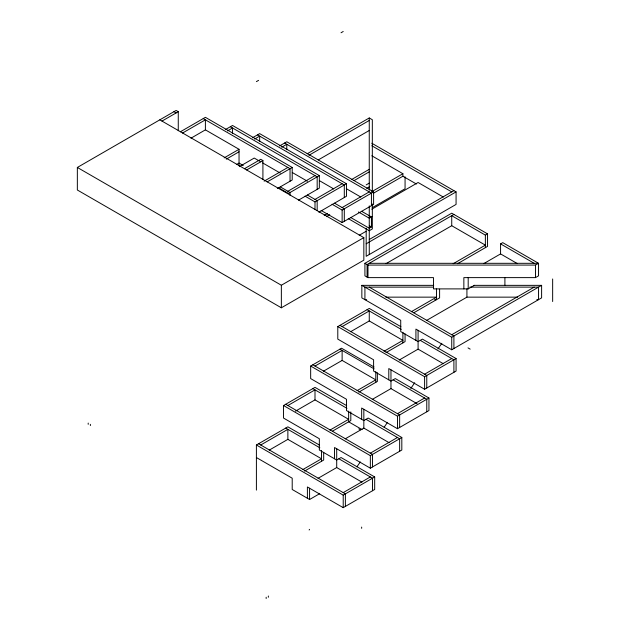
<?xml version="1.0" encoding="UTF-8"?>
<svg xmlns="http://www.w3.org/2000/svg" width="630" height="630" viewBox="0 0 630 630"><rect width="100%" height="100%" fill="white"/><g stroke="black" fill="none" stroke-linecap="round" stroke-linejoin="round"><path stroke-width="0.94" d="M356.942 466.798L360.273 461.955M384.158 427.203L387.489 422.352M410.815 388.419L414.705 382.757M437.937 348.957L441.811 343.326M309.133 529.995L309.574 529.373M159.823 119.842L363.833 237.62L363.833 260.174L281.358 307.794L77.348 190.008L77.348 167.454L176.101 110.439L178.266 111.691L178.266 130.741M161.989 121.094L178.266 111.691M256.402 81.624L258.568 80.364M341.043 32.752L343.216 31.5M180.338 131.804L205.396 117.33L292.21 167.454L292.21 179.983L277.326 188.583M182.511 133.056L205.396 119.842L205.396 129.859L239.038 149.286L239.038 165.8M190.984 138.183L205.396 129.859M225.272 129.67L232.525 125.48L319.339 175.597L319.339 188.126L298.518 200.151M227.438 130.922L232.525 127.985L232.525 133.45M252.402 137.812L259.655 133.623L346.468 183.739L346.468 196.276L318.867 212.208M254.567 139.065L259.655 136.127L259.655 141.593M224.162 157.878L239.038 149.286M226.272 159.162L239.038 151.791M236.864 164.32L239.038 163.068L243.259 165.501M239.353 166.643L254.229 158.059L260.741 161.815M279.531 145.955L286.784 141.766L373.598 191.89L373.598 204.419L342.129 222.587L321.103 210.452M244.464 168.706L260.741 159.311L262.915 160.563L262.915 179.605M281.697 147.207L286.784 144.27L286.784 149.743M246.637 169.958L262.915 160.563M307.125 153.83L369.259 117.96L372.33 119.731L372.33 192.063M264.135 181.156L287.871 167.454M308.897 155.311L369.259 120.464M267.151 181.92L292.21 167.454M318.245 159.941L369.259 130.489M287.871 191.26L315 175.597M319.339 175.597L288.445 193.441L278.444 187.669M315 199.403L342.129 183.739M351.579 179.542L369.259 169.336M305.007 196.143L315 201.915L346.468 183.739M354.068 180.613L369.259 171.84M366.188 184.889L369.259 183.117M366.739 188.331L369.259 186.874M324.222 215.381L327.576 213.444M326.395 216.633L329.75 214.696M342.129 207.553L369.259 191.89M371.779 191.685L402.901 173.722L402.901 176.227L373.464 193.221M332.034 204.23L342.129 210.058L373.598 191.89M372.18 207.743L405.066 188.756L405.066 176.81M371.787 209.223L418.092 182.495L443.323 197.056M372.33 216.429L369.259 218.2L358.431 211.956M361.691 211.326L371.432 216.948L371.432 226.973L369.259 228.225L350.934 217.649M359.202 235.281L365.991 231.368M77.348 167.454L281.358 285.24L363.833 237.62M369.259 239.502L453.899 190.638M366.188 243.779L456.073 191.89L456.073 204.419L366.188 256.315L366.188 228.155M474.335 285.351L468.192 288.894L433.472 288.894L433.472 277.617L367.983 277.617L364.92 275.845L364.92 263.308L451.734 213.192L487.541 233.864L487.541 246.393L457.585 263.686M453.899 214.444L367.085 264.568L367.085 277.098M386.08 263.623L451.734 225.721L485.368 245.141L453.167 263.734M451.734 225.721L451.734 215.696L485.368 235.116L487.541 233.864M361.659 419.312L361.659 408.035L397.475 428.715L428.943 410.547L428.943 398.01L395.301 378.591L390.962 381.095L373.598 371.07L373.598 359.793L337.79 339.121L337.79 326.592L369.259 308.424L400.908 326.694M342.129 326.592L369.259 310.929L369.259 320.954L402.901 340.373L384.032 351.264M517.38 263.623L500.566 253.914L500.566 243.889L502.732 242.637L538.548 263.308L538.548 275.845L535.476 277.617L463.853 277.617L463.853 288.894M350.611 331.719L369.259 320.954M483.745 263.623L500.566 253.914M334.53 458.79L334.53 447.513L370.345 468.184L401.814 450.017L401.814 437.488L368.172 418.06L363.833 420.572L346.468 410.547L346.468 399.27L310.661 378.591L310.661 366.061L341.555 348.225L374.039 366.975M315 366.061L342.129 350.398L342.129 360.423L375.771 379.843L357.115 390.616M411.311 311.708L436.535 297.147L385.836 297.147M413.831 312.764L439.606 297.88L439.606 289.202M323.481 371.188L342.129 360.423M426.51 320.473L466.924 297.147L517.624 297.147M307.401 498.259L307.401 486.982L343.216 507.654L374.685 489.486L374.685 476.957L341.043 457.53L336.704 460.042L319.339 450.017L319.339 438.74L283.531 418.06L283.531 405.531L315 387.363L346.65 405.633M287.871 405.531L315 389.868L315 399.892L348.642 419.312L329.986 430.085M364.92 263.308L367.983 265.08L535.476 265.08L538.548 263.308L369.259 263.308M385.946 352.666L405.066 341.625L405.066 333.916M295.502 411.154L315 399.892M399.231 360.037L418.092 349.146L443.323 363.715M256.402 490.116L256.402 445.001L287.871 426.833L319.52 445.103M260.741 445.001L287.871 429.337L287.871 439.362L321.513 458.79L302.857 469.555M451.734 334.735L534.201 287.123M388.789 379.843L388.789 368.566L424.604 389.245L456.073 371.07L456.073 358.541L422.431 339.121L418.092 341.625L400.727 331.6L400.727 320.323L361.848 297.88L361.848 285.351L451.734 337.239L541.611 285.351L541.611 297.88L451.734 349.768L415.918 329.096L415.918 340.373M358.816 392.143L377.37 381.426L377.37 372.755M269.223 450.135L287.871 439.362M372.314 399.381L390.962 388.615L417.036 403.665M424.604 374.204L451.734 358.541M337.79 326.592L424.604 376.709L456.073 358.541M332.53 431.125L350.808 420.572L350.808 411.894M345.185 438.858L363.833 428.085L389.064 442.654M397.475 413.674L424.604 398.01M310.661 366.061L397.475 416.186L428.943 398.01M304.558 471.083L323.678 460.042L323.678 452.332M318.055 478.327L336.704 467.555L361.935 482.123M370.345 453.151L397.475 437.488M283.531 405.531L370.345 455.655L401.814 437.488M256.402 457.537L292.21 478.209L292.21 489.486L309.574 499.511L319.678 493.676M343.216 492.621L370.345 476.957M256.402 445.001L343.216 495.125L374.685 476.957M361.848 285.351L433.7 285.351M473.917 285.351L541.611 285.351M433.613 287.123L364.92 287.123L364.92 299.652L366.652 299.652M469.846 287.123L538.548 287.123L538.548 299.652L536.807 299.652M434.59 299.652L436.535 299.652L436.535 288.942M371.794 143.231L456.073 191.89M371.81 145.751L451.734 191.89M371.81 155.775L402.901 173.722M402.901 176.227L416.406 184.023M500.566 243.889L534.201 263.308M284.618 143.018L371.432 193.142L371.432 205.671M257.489 134.875L344.303 184.999L344.303 197.529M346.295 188.654L360.754 197.001M230.359 126.732L317.173 176.849L317.173 189.378M319.426 180.66L333.719 188.913M203.23 118.582L290.044 168.706L290.044 181.235M292.296 172.51L307.432 181.251M334.561 203.183L344.303 208.806L344.303 221.335M173.927 111.691L176.101 112.943M262.639 162.91L280.303 173.108M369.259 225.721L371.432 226.973M307.432 195.04L317.173 200.663L317.173 210.302M348.232 218.594L369.259 230.73L372.33 228.958L372.33 203.955M280.303 186.889L290.044 192.512L290.044 195.402M369.259 287.123L453.899 335.987L453.899 348.516M468.011 347.894L470.177 349.146M367.085 309.676L401.231 329.388M420.257 340.373L453.899 359.793L453.899 372.33M339.956 325.34L426.77 375.456L426.77 387.993M339.956 349.146L374.086 368.849M393.136 379.843L426.77 399.27L426.77 411.799M312.827 364.809L399.641 414.926L399.641 427.463M312.827 388.615L346.957 408.319M366.006 419.312L399.641 438.74L399.641 451.269M362.148 429.621L348.642 421.824L348.642 411.114M358.769 428.857L360.454 429.833M285.697 404.279L372.511 454.403L372.511 466.932M285.697 428.085L319.827 447.788M338.877 458.79L372.511 478.209L372.511 490.738M258.568 443.748L345.382 493.873L345.382 506.402M552.652 278.972L552.652 301.534M535.476 265.08L535.476 277.617M504.906 277.783L504.906 285.555M485.368 235.116L485.368 247.653M468.192 277.617L468.192 288.894M466.924 288.942L466.924 297.147M451.734 337.239L451.734 349.768M424.604 376.709L424.604 389.245M418.092 330.348L418.092 349.721M402.901 332.278L402.901 342.877M397.475 416.186L397.475 428.715M390.962 369.818L390.962 388.615M375.771 371.645L375.771 382.355M370.345 455.655L370.345 468.184M369.259 117.96L369.259 190.173M369.259 205.876L369.259 254.544M367.983 265.08L367.983 277.617M363.833 409.287L363.833 428.085M361.659 527.082L361.659 528.334M343.216 495.125L343.216 507.654M342.129 210.058L342.129 222.587M336.704 448.765L336.704 467.555M321.513 450.584L321.513 461.294M315 201.915L315 209.625M309.574 488.234L309.574 499.511M281.358 285.24L281.358 307.794M268.341 595.996L268.341 597.248M266.167 597.248L266.167 598.5M90.374 424.329L90.374 425.581M88.2 423.077L88.2 424.329"/></g></svg>
